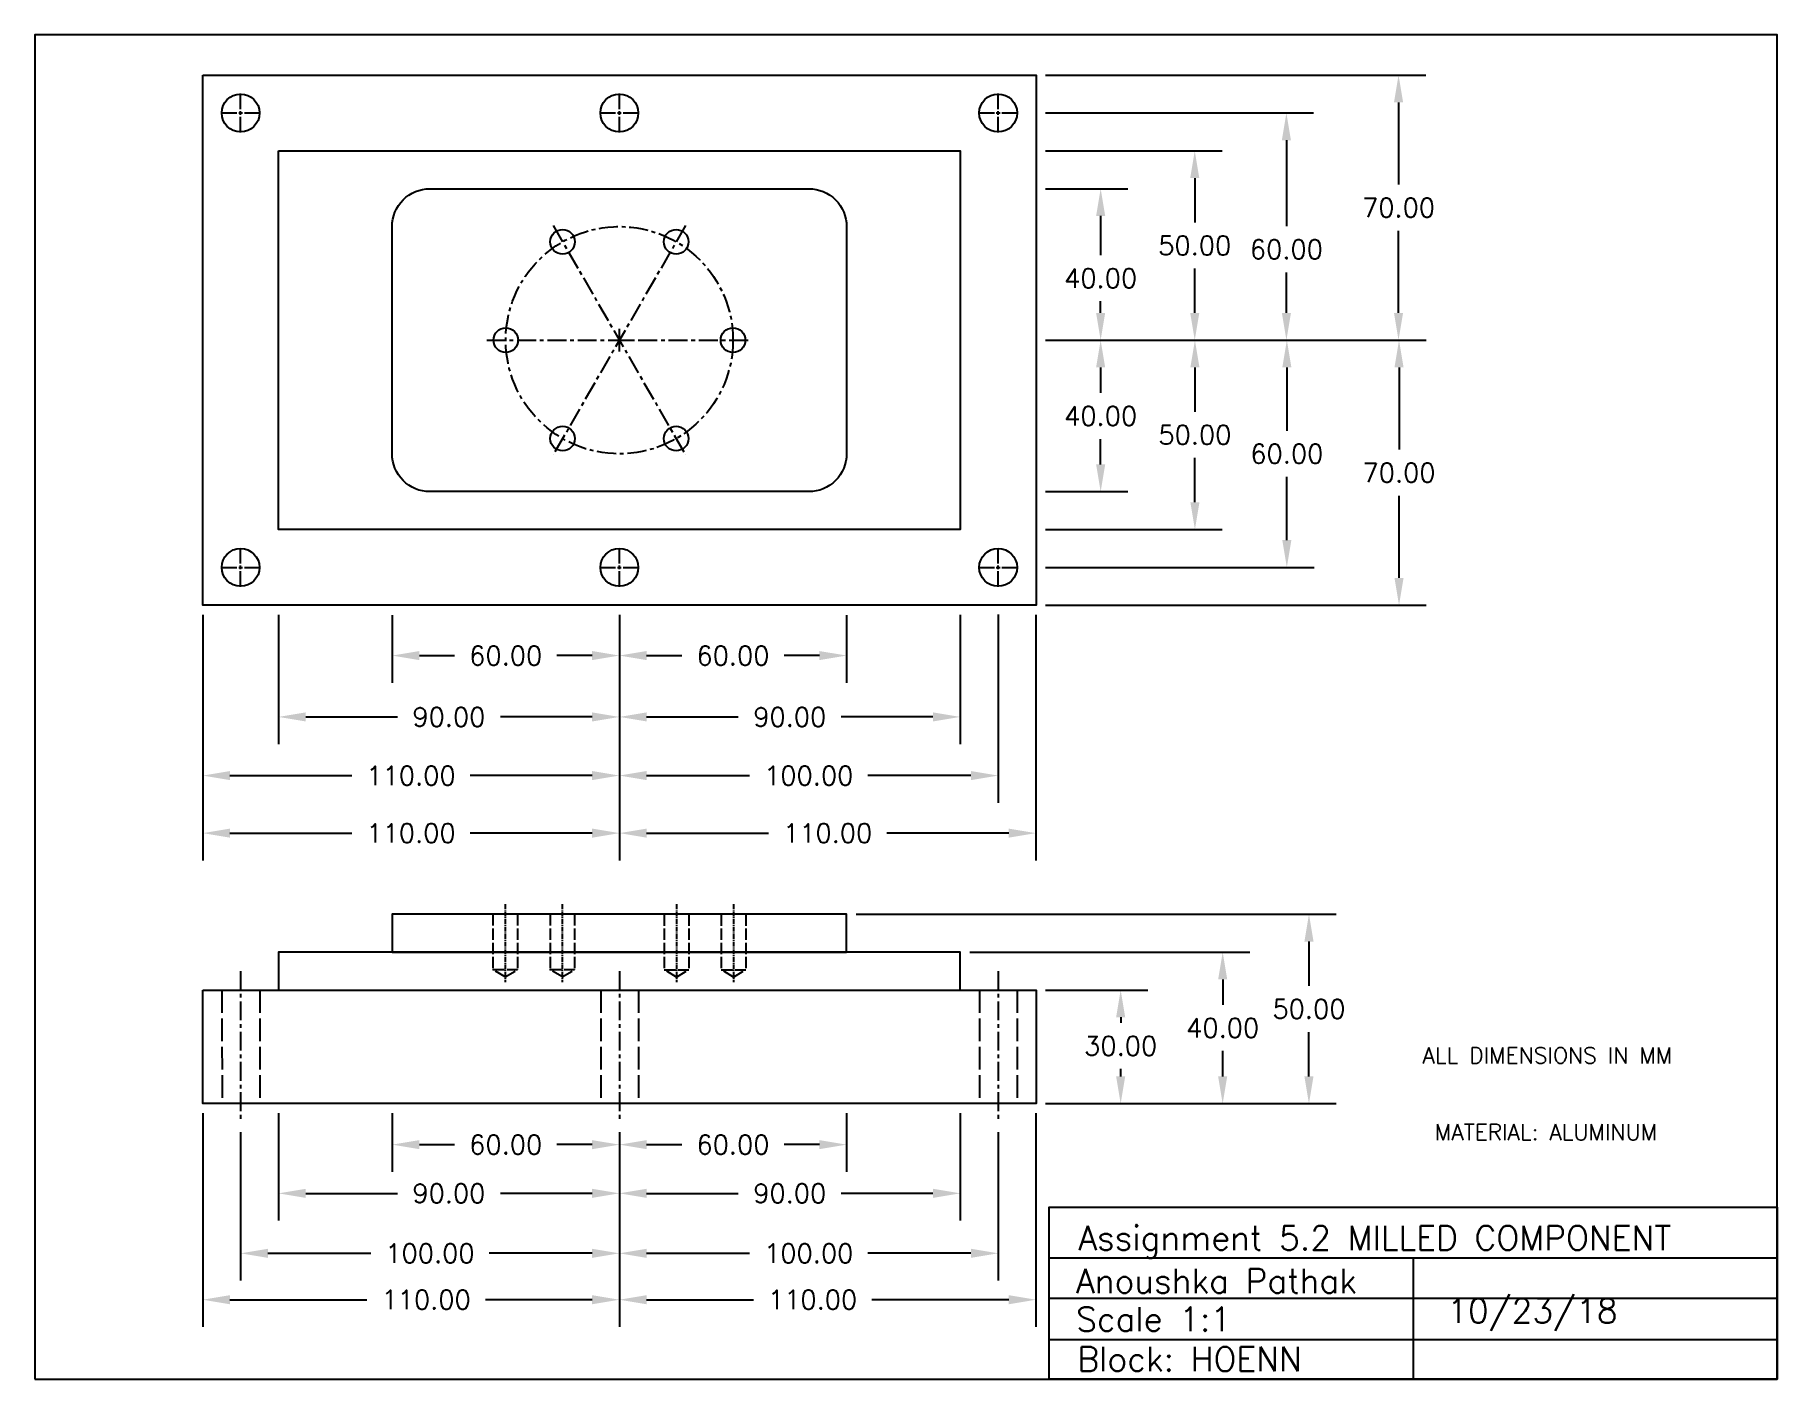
# Model space of a CAD drawing. Header units: millimetres. Extents: x -110 to 350, y -183 to 172.
import ezdxf

# ---------------------------------------------------------------- set-up
doc = ezdxf.new("R2010")
doc.units = ezdxf.units.MM
doc.header["$MEASUREMENT"] = 0
for name, pattern in [('ACAD_ISO02W100', [15, 12, -3]), ('CENTER', [2, 1.25, -0.25, 0.25, -0.25]), ('CENTER2', [1.125, 0.75, -0.125, 0.125, -0.125]), ('CENTERX2', [4, 2.5, -0.5, 0.5, -0.5])]:
    doc.linetypes.add(name, pattern=pattern)
doc.styles.add('MyStyle', font='romans.shx')
doc.styles.get("Standard").update_dxf_attribs({"font": 'romans.shx'})
doc.dimstyles.new('MyStyle', dxfattribs={"dimscale": 40, "dimtxt": 0.125, "dimasz": 0.18, "dimexe": 0.18, "dimexo": 0.0625, "dimgap": 0.09, "dimtad": 0, "dimtih": 1, "dimtoh": 1, "dimzin": 0, "dimdsep": 46, "dimtxsty": 'Standard', "dimcen": 0.09, "dimadec": 0, "dimazin": 0, "dimtfac": 1, "dimtofl": 0, "dimtmove": 0, "dimatfit": 3, "dimfxl": 1, "dimtolj": 1, "dimtzin": 0, "dimarcsym": 0})

# ---------------------------------------------------------------- blocks, each defined once
blk = doc.blocks.new('*U15')
blk.add_circle((0, 0), 3.25)
blk = doc.blocks.new('*U16')
at = {"color": 0, "linetype": 'ByBlock', "lineweight": -2, "transparency": 16777216}
for p, rotation in [((95, 95.98), 120), ((125, 95.98), 59.99999999999999), ((80, 70), 180), ((95, 44.02), 239.9999999999999), ((125, 44.02), 299.9999999999999)]:
    blk.add_blockref('*U15', p, dxfattribs=dict(at, rotation=rotation))
blk.add_blockref('*U15', (140, 70), dxfattribs=at)
blk = doc.blocks.new('*U17')
at = {"color": 0, "linetype": 'Continuous', "transparency": 16777216}
for p, q in [((-3, 0), (3, 0)), ((0, -3), (0, 3))]:
    blk.add_line(p, q, dxfattribs=at)
blk = doc.blocks.new('*U37')
at = {"color": 0, "transparency": 16777216}
for p, q in [((0, 1), (0, 5.12)), ((-5.12, 0), (-1, 0)), ((1, 0), (5.12, 0)), ((0, -5.12), (0, -1))]:
    blk.add_line(p, q, dxfattribs=at)
at = {"color": 0, "linetype": 'Continuous', "transparency": 16777216}
for p, q in [((-0.5, 0), (0.5, 0)), ((0, -0.5), (0, 0.5))]:
    blk.add_line(p, q, dxfattribs=at)
blk = doc.blocks.new('*U38')
at = {"color": 0, "transparency": 16777216}
for p, q in [((0, 1), (0, 5.12)), ((-5.12, 0), (-1, 0)), ((1, 0), (5.12, 0)), ((0, -5.12), (0, -1))]:
    blk.add_line(p, q, dxfattribs=at)
at = {"color": 0, "linetype": 'Continuous', "transparency": 16777216}
for p, q in [((-0.5, 0), (0.5, 0)), ((0, -0.5), (0, 0.5))]:
    blk.add_line(p, q, dxfattribs=at)
blk = doc.blocks.new('*U39')
at = {"color": 0, "transparency": 16777216}
for p, q in [((0, 1), (0, 5.12)), ((-5.12, 0), (-1, 0)), ((1, 0), (5.12, 0)), ((0, -5.12), (0, -1))]:
    blk.add_line(p, q, dxfattribs=at)
at = {"color": 0, "linetype": 'Continuous', "transparency": 16777216}
for p, q in [((-0.5, 0), (0.5, 0)), ((0, -0.5), (0, 0.5))]:
    blk.add_line(p, q, dxfattribs=at)
blk = doc.blocks.new('*U40')
at = {"color": 0, "transparency": 16777216}
for p, q in [((0, 1), (0, 5.12)), ((-5.12, 0), (-1, 0)), ((1, 0), (5.12, 0)), ((0, -5.12), (0, -1))]:
    blk.add_line(p, q, dxfattribs=at)
at = {"color": 0, "linetype": 'Continuous', "transparency": 16777216}
for p, q in [((-0.5, 0), (0.5, 0)), ((0, -0.5), (0, 0.5))]:
    blk.add_line(p, q, dxfattribs=at)
blk = doc.blocks.new('*U41')
at = {"color": 0, "transparency": 16777216}
for p, q in [((0, 1), (0, 5.12)), ((-5.12, 0), (-1, 0)), ((1, 0), (5.12, 0)), ((0, -5.12), (0, -1))]:
    blk.add_line(p, q, dxfattribs=at)
at = {"color": 0, "linetype": 'Continuous', "transparency": 16777216}
for p, q in [((-0.5, 0), (0.5, 0)), ((0, -0.5), (0, 0.5))]:
    blk.add_line(p, q, dxfattribs=at)
blk = doc.blocks.new('*U42')
at = {"color": 0, "transparency": 16777216}
for p, q in [((0, 1), (0, 5.12)), ((-5.12, 0), (-1, 0)), ((1, 0), (5.12, 0)), ((0, -5.12), (0, -1))]:
    blk.add_line(p, q, dxfattribs=at)
at = {"color": 0, "linetype": 'Continuous', "transparency": 16777216}
for p, q in [((-0.5, 0), (0.5, 0)), ((0, -0.5), (0, 0.5))]:
    blk.add_line(p, q, dxfattribs=at)
blk = doc.blocks.new('*D45')
at = {"color": 0, "lineweight": -2, "transparency": 16777216}
for p, q in [((156.82, -79.86), (183.88, -79.86)), ((176.68, -87.06), (176.68, -88.51)), ((176.68, -102.66), (176.68, -100.71)), ((156.82, -109.86), (183.88, -109.86))]:
    blk.add_line(p, q, dxfattribs=at)
at = {"color": 0, "transparency": 16777216}
for points in [[(175.48, -87.06), (177.88, -87.06), (176.68, -79.86)], [(175.48, -102.66), (177.88, -102.66), (176.68, -109.86)]]:
    blk.add_solid(points, dxfattribs=at)
at = {"layer": 'Defpoints', "color": 0, "transparency": 16777216}
for p in [(154.32, -79.86), (176.68, -79.86), (154.32, -109.86)]:
    blk.add_point(p, dxfattribs=at)
at = {"color": 0, "transparency": 16777216, "insert": (176.68, -94.61), "char_height": 5, "attachment_point": 5}
blk.add_mtext('\\A1;30.00', dxfattribs=at)
blk = doc.blocks.new('*D46')
at = {"color": 0, "lineweight": -2, "transparency": 16777216}
for p, q in [((136.82, -69.86), (210.81, -69.86)), ((203.61, -77.06), (203.61, -83.76)), ((203.61, -102.66), (203.61, -95.96)), ((156.82, -109.86), (210.81, -109.86))]:
    blk.add_line(p, q, dxfattribs=at)
at = {"color": 0, "transparency": 16777216}
for points in [[(202.41, -77.06), (204.81, -77.06), (203.61, -69.86)], [(202.41, -102.66), (204.81, -102.66), (203.61, -109.86)]]:
    blk.add_solid(points, dxfattribs=at)
at = {"layer": 'Defpoints', "color": 0, "transparency": 16777216}
for p in [(134.32, -69.86), (203.61, -69.86), (154.32, -109.86)]:
    blk.add_point(p, dxfattribs=at)
at = {"color": 0, "transparency": 16777216, "insert": (203.61, -89.86), "char_height": 5, "attachment_point": 5}
blk.add_mtext('\\A1;40.00', dxfattribs=at)
blk = doc.blocks.new('*D47')
at = {"color": 0, "lineweight": -2, "transparency": 16777216}
for p, q in [((106.82, -59.86), (233.59, -59.86)), ((226.39, -67.06), (226.39, -78.76)), ((226.39, -102.66), (226.39, -90.96)), ((156.82, -109.86), (233.59, -109.86))]:
    blk.add_line(p, q, dxfattribs=at)
at = {"color": 0, "transparency": 16777216}
for points in [[(225.19, -67.06), (227.59, -67.06), (226.39, -59.86)], [(225.19, -102.66), (227.59, -102.66), (226.39, -109.86)]]:
    blk.add_solid(points, dxfattribs=at)
at = {"layer": 'Defpoints', "color": 0, "transparency": 16777216}
for p in [(104.32, -59.86), (226.39, -59.86), (154.32, -109.86)]:
    blk.add_point(p, dxfattribs=at)
at = {"color": 0, "transparency": 16777216, "insert": (226.39, -84.86), "char_height": 5, "attachment_point": 5}
blk.add_mtext('\\A1;50.00', dxfattribs=at)
blk = doc.blocks.new('*D58')
at = {"color": 0, "lineweight": -2, "transparency": 16777216}
for p, q in [((156.82, 91.75), (178.59, 91.75)), ((171.39, 84.55), (171.39, 77.85)), ((171.39, 58.95), (171.39, 65.65)), ((156.82, 51.75), (178.59, 51.75))]:
    blk.add_line(p, q, dxfattribs=at)
at = {"color": 0, "transparency": 16777216}
for points in [[(170.19, 84.55), (172.59, 84.55), (171.39, 91.75)], [(170.19, 58.95), (172.59, 58.95), (171.39, 51.75)]]:
    blk.add_solid(points, dxfattribs=at)
at = {"layer": 'Defpoints', "color": 0, "transparency": 16777216}
for p in [(154.32, 91.75), (154.32, 51.75), (171.39, 51.75)]:
    blk.add_point(p, dxfattribs=at)
at = {"color": 0, "transparency": 16777216, "insert": (171.39, 71.75), "char_height": 5, "attachment_point": 5}
blk.add_mtext('\\A1;40.00', dxfattribs=at)
blk = doc.blocks.new('*D59')
at = {"color": 0, "lineweight": -2, "transparency": 16777216}
for p, q in [((156.82, 91.75), (203.48, 91.75)), ((196.28, 84.55), (196.28, 72.85)), ((196.28, 48.95), (196.28, 60.65)), ((156.82, 41.75), (203.48, 41.75))]:
    blk.add_line(p, q, dxfattribs=at)
at = {"color": 0, "transparency": 16777216}
for points in [[(195.08, 84.55), (197.48, 84.55), (196.28, 91.75)], [(195.08, 48.95), (197.48, 48.95), (196.28, 41.75)]]:
    blk.add_solid(points, dxfattribs=at)
at = {"layer": 'Defpoints', "color": 0, "transparency": 16777216}
for p in [(154.32, 91.75), (154.32, 41.75), (196.28, 41.75)]:
    blk.add_point(p, dxfattribs=at)
at = {"color": 0, "transparency": 16777216, "insert": (196.28, 66.75), "char_height": 5, "attachment_point": 5}
blk.add_mtext('\\A1;50.00', dxfattribs=at)
blk = doc.blocks.new('*D60')
at = {"color": 0, "lineweight": -2, "transparency": 16777216}
for p, q in [((156.82, 91.75), (227.75, 91.75)), ((220.55, 84.55), (220.55, 67.85)), ((220.55, 38.95), (220.55, 55.65)), ((156.82, 31.75), (227.75, 31.75))]:
    blk.add_line(p, q, dxfattribs=at)
at = {"color": 0, "transparency": 16777216}
for points in [[(219.35, 84.55), (221.75, 84.55), (220.55, 91.75)], [(219.35, 38.95), (221.75, 38.95), (220.55, 31.75)]]:
    blk.add_solid(points, dxfattribs=at)
at = {"layer": 'Defpoints', "color": 0, "transparency": 16777216}
for p in [(154.32, 91.75), (154.32, 31.75), (220.55, 31.75)]:
    blk.add_point(p, dxfattribs=at)
at = {"color": 0, "transparency": 16777216, "insert": (220.55, 61.75), "char_height": 5, "attachment_point": 5}
blk.add_mtext('\\A1;60.00', dxfattribs=at)
blk = doc.blocks.new('*D61')
at = {"color": 0, "lineweight": -2, "transparency": 16777216}
for p, q in [((156.82, 91.75), (257.37, 91.75)), ((250.17, 84.55), (250.17, 62.85)), ((250.17, 28.95), (250.17, 50.65)), ((156.82, 21.75), (257.37, 21.75))]:
    blk.add_line(p, q, dxfattribs=at)
at = {"color": 0, "transparency": 16777216}
for points in [[(248.97, 84.55), (251.37, 84.55), (250.17, 91.75)], [(248.97, 28.95), (251.37, 28.95), (250.17, 21.75)]]:
    blk.add_solid(points, dxfattribs=at)
at = {"layer": 'Defpoints', "color": 0, "transparency": 16777216}
for p in [(154.32, 91.75), (154.32, 21.75), (250.17, 21.75)]:
    blk.add_point(p, dxfattribs=at)
at = {"color": 0, "transparency": 16777216, "insert": (250.17, 56.75), "char_height": 5, "attachment_point": 5}
blk.add_mtext('\\A1;70.00', dxfattribs=at)
blk = doc.blocks.new('*D62')
at = {"color": 0, "lineweight": -2, "transparency": 16777216}
for p, q in [((156.82, 131.75), (178.59, 131.75)), ((171.39, 124.55), (171.39, 114.21)), ((171.39, 98.95), (171.39, 102.01)), ((156.82, 91.75), (178.59, 91.75))]:
    blk.add_line(p, q, dxfattribs=at)
at = {"color": 0, "transparency": 16777216}
for points in [[(170.19, 124.55), (172.59, 124.55), (171.39, 131.75)], [(170.19, 98.95), (172.59, 98.95), (171.39, 91.75)]]:
    blk.add_solid(points, dxfattribs=at)
at = {"layer": 'Defpoints', "color": 0, "transparency": 16777216}
for p in [(154.32, 131.75), (171.39, 131.75), (154.32, 91.75)]:
    blk.add_point(p, dxfattribs=at)
at = {"color": 0, "transparency": 16777216, "insert": (171.39, 108.11), "char_height": 5, "attachment_point": 5}
blk.add_mtext('\\A1;40.00', dxfattribs=at)
blk = doc.blocks.new('*D63')
at = {"color": 0, "lineweight": -2, "transparency": 16777216}
for p, q in [((156.82, 141.75), (203.43, 141.75)), ((196.23, 134.55), (196.23, 122.85)), ((196.23, 98.95), (196.23, 110.65)), ((156.82, 91.75), (203.43, 91.75))]:
    blk.add_line(p, q, dxfattribs=at)
at = {"color": 0, "transparency": 16777216}
for points in [[(195.03, 134.55), (197.43, 134.55), (196.23, 141.75)], [(195.03, 98.95), (197.43, 98.95), (196.23, 91.75)]]:
    blk.add_solid(points, dxfattribs=at)
at = {"layer": 'Defpoints', "color": 0, "transparency": 16777216}
for p in [(154.32, 141.75), (196.23, 141.75), (154.32, 91.75)]:
    blk.add_point(p, dxfattribs=at)
at = {"color": 0, "transparency": 16777216, "insert": (196.23, 116.75), "char_height": 5, "attachment_point": 5}
blk.add_mtext('\\A1;50.00', dxfattribs=at)
blk = doc.blocks.new('*D64')
at = {"color": 0, "lineweight": -2, "transparency": 16777216}
for p, q in [((156.82, 151.75), (227.63, 151.75)), ((220.43, 144.55), (220.43, 121.83)), ((220.43, 98.95), (220.43, 109.63)), ((156.82, 91.75), (227.63, 91.75))]:
    blk.add_line(p, q, dxfattribs=at)
at = {"color": 0, "transparency": 16777216}
for points in [[(219.23, 144.55), (221.63, 144.55), (220.43, 151.75)], [(219.23, 98.95), (221.63, 98.95), (220.43, 91.75)]]:
    blk.add_solid(points, dxfattribs=at)
at = {"layer": 'Defpoints', "color": 0, "transparency": 16777216}
for p in [(154.32, 151.75), (220.43, 151.75), (154.32, 91.75)]:
    blk.add_point(p, dxfattribs=at)
at = {"color": 0, "transparency": 16777216, "insert": (220.43, 115.73), "char_height": 5, "attachment_point": 5}
blk.add_mtext('\\A1;60.00', dxfattribs=at)
blk = doc.blocks.new('*D65')
at = {"color": 0, "lineweight": -2, "transparency": 16777216}
for p, q in [((156.82, 161.75), (257.24, 161.75)), ((250.04, 154.55), (250.04, 132.85)), ((250.04, 98.95), (250.04, 120.65)), ((156.82, 91.75), (257.24, 91.75))]:
    blk.add_line(p, q, dxfattribs=at)
at = {"color": 0, "transparency": 16777216}
for points in [[(248.84, 154.55), (251.24, 154.55), (250.04, 161.75)], [(248.84, 98.95), (251.24, 98.95), (250.04, 91.75)]]:
    blk.add_solid(points, dxfattribs=at)
at = {"layer": 'Defpoints', "color": 0, "transparency": 16777216}
for p in [(154.32, 161.75), (250.04, 161.75), (154.32, 91.75)]:
    blk.add_point(p, dxfattribs=at)
at = {"color": 0, "transparency": 16777216, "insert": (250.04, 126.75), "char_height": 5, "attachment_point": 5}
blk.add_mtext('\\A1;70.00', dxfattribs=at)
blk = doc.blocks.new('*D69')
at = {"color": 0, "lineweight": -2, "transparency": 16777216}
for p, q in [((-15.68, 19.17), (-15.68, 1.26)), ((44.32, 19.25), (44.32, 1.26)), ((-8.48, 8.46), (0.84, 8.46)), ((37.12, 8.46), (27.81, 8.46))]:
    blk.add_line(p, q, dxfattribs=at)
at = {"color": 0, "transparency": 16777216}
for points in [[(-8.48, 9.66), (-8.48, 7.26), (-15.68, 8.46)], [(37.12, 9.66), (37.12, 7.26), (44.32, 8.46)]]:
    blk.add_solid(points, dxfattribs=at)
at = {"layer": 'Defpoints', "color": 0, "transparency": 16777216}
for p in [(-15.68, 21.67), (44.32, 21.75), (-15.68, 8.46)]:
    blk.add_point(p, dxfattribs=at)
at = {"color": 0, "transparency": 16777216, "insert": (14.32, 8.46), "char_height": 5, "attachment_point": 5}
blk.add_mtext('\\A1;60.00', dxfattribs=at)
blk = doc.blocks.new('*D70')
at = {"color": 0, "lineweight": -2, "transparency": 16777216}
for p, q in [((-65.68, 19.25), (-65.68, -30.43)), ((44.32, 19.25), (44.32, -30.43)), ((-58.48, -23.23), (-26.3, -23.23)), ((37.12, -23.23), (4.95, -23.23))]:
    blk.add_line(p, q, dxfattribs=at)
at = {"color": 0, "transparency": 16777216}
for points in [[(-58.48, -22.03), (-58.48, -24.43), (-65.68, -23.23)], [(37.12, -22.03), (37.12, -24.43), (44.32, -23.23)]]:
    blk.add_solid(points, dxfattribs=at)
at = {"layer": 'Defpoints', "color": 0, "transparency": 16777216}
for p in [(-65.68, 21.75), (44.32, 21.75), (-65.68, -23.23)]:
    blk.add_point(p, dxfattribs=at)
at = {"color": 0, "transparency": 16777216, "insert": (-10.68, -23.23), "char_height": 5, "attachment_point": 5}
blk.add_mtext('\\A1;110.00', dxfattribs=at)
blk = doc.blocks.new('*D71')
at = {"color": 0, "lineweight": -2, "transparency": 16777216}
for p, q in [((-65.68, 19.25), (-65.68, -45.63)), ((44.32, 19.25), (44.32, -45.63)), ((-58.48, -38.43), (-26.3, -38.43)), ((37.12, -38.43), (4.95, -38.43))]:
    blk.add_line(p, q, dxfattribs=at)
at = {"color": 0, "transparency": 16777216}
for points in [[(-58.48, -37.23), (-58.48, -39.63), (-65.68, -38.43)], [(37.12, -37.23), (37.12, -39.63), (44.32, -38.43)]]:
    blk.add_solid(points, dxfattribs=at)
at = {"layer": 'Defpoints', "color": 0, "transparency": 16777216}
for p in [(-65.68, 21.75), (44.32, 21.75), (-65.68, -38.43)]:
    blk.add_point(p, dxfattribs=at)
at = {"color": 0, "transparency": 16777216, "insert": (-10.68, -38.43), "char_height": 5, "attachment_point": 5}
blk.add_mtext('\\A1;110.00', dxfattribs=at)
blk = doc.blocks.new('*D72')
at = {"color": 0, "lineweight": -2, "transparency": 16777216}
for p, q in [((-45.68, 19.19), (-45.68, -14.94)), ((44.32, 19.25), (44.32, -14.94)), ((-38.48, -7.74), (-14.28, -7.74)), ((37.12, -7.74), (12.92, -7.74))]:
    blk.add_line(p, q, dxfattribs=at)
at = {"color": 0, "transparency": 16777216}
for points in [[(-38.48, -6.54), (-38.48, -8.94), (-45.68, -7.74)], [(37.12, -6.54), (37.12, -8.94), (44.32, -7.74)]]:
    blk.add_solid(points, dxfattribs=at)
at = {"layer": 'Defpoints', "color": 0, "transparency": 16777216}
for p in [(-45.68, 21.69), (44.32, 21.75), (-45.68, -7.74)]:
    blk.add_point(p, dxfattribs=at)
at = {"color": 0, "transparency": 16777216, "insert": (-0.68, -7.74), "char_height": 5, "attachment_point": 5}
blk.add_mtext('\\A1;90.00', dxfattribs=at)
blk = doc.blocks.new('*D73')
at = {"color": 0, "lineweight": -2, "transparency": 16777216}
for p, q in [((44.32, 19.25), (44.32, 1.26)), ((104.32, 19.17), (104.32, 1.26)), ((51.52, 8.46), (60.84, 8.46)), ((97.12, 8.46), (87.81, 8.46))]:
    blk.add_line(p, q, dxfattribs=at)
at = {"color": 0, "transparency": 16777216}
for points in [[(51.52, 9.66), (51.52, 7.26), (44.32, 8.46)], [(97.12, 9.66), (97.12, 7.26), (104.32, 8.46)]]:
    blk.add_solid(points, dxfattribs=at)
at = {"layer": 'Defpoints', "color": 0, "transparency": 16777216}
for p in [(44.32, 21.75), (104.32, 21.67), (104.32, 8.46)]:
    blk.add_point(p, dxfattribs=at)
at = {"color": 0, "transparency": 16777216, "insert": (74.32, 8.46), "char_height": 5, "attachment_point": 5}
blk.add_mtext('\\A1;60.00', dxfattribs=at)
blk = doc.blocks.new('*D74')
at = {"color": 0, "lineweight": -2, "transparency": 16777216}
for p, q in [((44.32, 19.25), (44.32, -30.43)), ((144.32, 19.33), (144.32, -30.43)), ((51.52, -23.23), (78.7, -23.23)), ((137.12, -23.23), (109.95, -23.23))]:
    blk.add_line(p, q, dxfattribs=at)
at = {"color": 0, "transparency": 16777216}
for points in [[(51.52, -22.03), (51.52, -24.43), (44.32, -23.23)], [(137.12, -22.03), (137.12, -24.43), (144.32, -23.23)]]:
    blk.add_solid(points, dxfattribs=at)
at = {"layer": 'Defpoints', "color": 0, "transparency": 16777216}
for p in [(44.32, 21.75), (144.32, 21.83), (144.32, -23.23)]:
    blk.add_point(p, dxfattribs=at)
at = {"color": 0, "transparency": 16777216, "insert": (94.32, -23.23), "char_height": 5, "attachment_point": 5}
blk.add_mtext('\\A1;100.00', dxfattribs=at)
blk = doc.blocks.new('*D75')
at = {"color": 0, "lineweight": -2, "transparency": 16777216}
for p, q in [((44.32, 19.25), (44.32, -45.63)), ((154.32, 19.25), (154.32, -45.63)), ((51.52, -38.43), (83.7, -38.43)), ((147.12, -38.43), (114.95, -38.43))]:
    blk.add_line(p, q, dxfattribs=at)
at = {"color": 0, "transparency": 16777216}
for points in [[(51.52, -37.23), (51.52, -39.63), (44.32, -38.43)], [(147.12, -37.23), (147.12, -39.63), (154.32, -38.43)]]:
    blk.add_solid(points, dxfattribs=at)
at = {"layer": 'Defpoints', "color": 0, "transparency": 16777216}
for p in [(44.32, 21.75), (154.32, 21.75), (154.32, -38.43)]:
    blk.add_point(p, dxfattribs=at)
at = {"color": 0, "transparency": 16777216, "insert": (99.32, -38.43), "char_height": 5, "attachment_point": 5}
blk.add_mtext('\\A1;110.00', dxfattribs=at)
blk = doc.blocks.new('*D76')
at = {"color": 0, "lineweight": -2, "transparency": 16777216}
for p, q in [((44.32, 19.25), (44.32, -14.94)), ((134.32, 19.19), (134.32, -14.94)), ((51.52, -7.74), (75.72, -7.74)), ((127.12, -7.74), (102.92, -7.74))]:
    blk.add_line(p, q, dxfattribs=at)
at = {"color": 0, "transparency": 16777216}
for points in [[(51.52, -6.54), (51.52, -8.94), (44.32, -7.74)], [(127.12, -6.54), (127.12, -8.94), (134.32, -7.74)]]:
    blk.add_solid(points, dxfattribs=at)
at = {"layer": 'Defpoints', "color": 0, "transparency": 16777216}
for p in [(44.32, 21.75), (134.32, 21.69), (134.32, -7.74)]:
    blk.add_point(p, dxfattribs=at)
at = {"color": 0, "transparency": 16777216, "insert": (89.32, -7.74), "char_height": 5, "attachment_point": 5}
blk.add_mtext('\\A1;90.00', dxfattribs=at)
blk = doc.blocks.new('*D78')
at = {"color": 0, "lineweight": -2, "transparency": 16777216}
for p, q in [((-15.68, -112.37), (-15.68, -127.89)), ((44.32, -117.36), (44.32, -127.89)), ((-8.48, -120.69), (0.84, -120.69)), ((37.12, -120.69), (27.81, -120.69))]:
    blk.add_line(p, q, dxfattribs=at)
at = {"color": 0, "transparency": 16777216}
for points in [[(-8.48, -119.49), (-8.48, -121.89), (-15.68, -120.69)], [(37.12, -119.49), (37.12, -121.89), (44.32, -120.69)]]:
    blk.add_solid(points, dxfattribs=at)
at = {"layer": 'Defpoints', "color": 0, "transparency": 16777216}
for p in [(-15.68, -109.87), (44.32, -114.86), (-15.68, -120.69)]:
    blk.add_point(p, dxfattribs=at)
at = {"color": 0, "transparency": 16777216, "insert": (14.32, -120.69), "char_height": 5, "attachment_point": 5}
blk.add_mtext('\\A1;60.00', dxfattribs=at)
blk = doc.blocks.new('*D79')
at = {"color": 0, "lineweight": -2, "transparency": 16777216}
for p, q in [((-45.68, -112.37), (-45.68, -140.75)), ((44.32, -117.36), (44.32, -140.75)), ((-38.48, -133.55), (-14.28, -133.55)), ((37.12, -133.55), (12.92, -133.55))]:
    blk.add_line(p, q, dxfattribs=at)
at = {"color": 0, "transparency": 16777216}
for points in [[(-38.48, -132.35), (-38.48, -134.75), (-45.68, -133.55)], [(37.12, -132.35), (37.12, -134.75), (44.32, -133.55)]]:
    blk.add_solid(points, dxfattribs=at)
at = {"layer": 'Defpoints', "color": 0, "transparency": 16777216}
for p in [(-45.68, -109.87), (44.32, -114.86), (-45.68, -133.55)]:
    blk.add_point(p, dxfattribs=at)
at = {"color": 0, "transparency": 16777216, "insert": (-0.68, -133.55), "char_height": 5, "attachment_point": 5}
blk.add_mtext('\\A1;90.00', dxfattribs=at)
blk = doc.blocks.new('*D80')
at = {"color": 0, "lineweight": -2, "transparency": 16777216}
for p, q in [((-55.68, -117.36), (-55.68, -156.59)), ((44.32, -117.36), (44.32, -156.59)), ((-48.48, -149.39), (-21.3, -149.39)), ((37.12, -149.39), (9.95, -149.39))]:
    blk.add_line(p, q, dxfattribs=at)
at = {"color": 0, "transparency": 16777216}
for points in [[(-48.48, -148.19), (-48.48, -150.59), (-55.68, -149.39)], [(37.12, -148.19), (37.12, -150.59), (44.32, -149.39)]]:
    blk.add_solid(points, dxfattribs=at)
at = {"layer": 'Defpoints', "color": 0, "transparency": 16777216}
for p in [(-55.68, -114.86), (44.32, -114.86), (-55.68, -149.39)]:
    blk.add_point(p, dxfattribs=at)
at = {"color": 0, "transparency": 16777216, "insert": (-5.68, -149.39), "char_height": 5, "attachment_point": 5}
blk.add_mtext('\\A1;100.00', dxfattribs=at)
blk = doc.blocks.new('*D81')
at = {"color": 0, "lineweight": -2, "transparency": 16777216}
for p, q in [((-65.68, -112.36), (-65.68, -168.84)), ((44.32, -117.36), (44.32, -168.84)), ((-58.48, -161.64), (-22.31, -161.64)), ((37.12, -161.64), (8.94, -161.64))]:
    blk.add_line(p, q, dxfattribs=at)
at = {"color": 0, "transparency": 16777216}
for points in [[(-58.48, -160.44), (-58.48, -162.84), (-65.68, -161.64)], [(37.12, -160.44), (37.12, -162.84), (44.32, -161.64)]]:
    blk.add_solid(points, dxfattribs=at)
at = {"layer": 'Defpoints', "color": 0, "transparency": 16777216}
for p in [(-65.68, -109.86), (44.32, -114.86), (-65.68, -161.64)]:
    blk.add_point(p, dxfattribs=at)
at = {"color": 0, "transparency": 16777216, "insert": (-6.69, -161.64), "char_height": 5, "attachment_point": 5}
blk.add_mtext('\\A1;110.00', dxfattribs=at)
blk = doc.blocks.new('*D82')
at = {"color": 0, "lineweight": -2, "transparency": 16777216}
for p, q in [((104.32, -112.37), (104.32, -127.89)), ((44.32, -117.36), (44.32, -127.89)), ((51.52, -120.69), (60.84, -120.69)), ((97.12, -120.69), (87.81, -120.69))]:
    blk.add_line(p, q, dxfattribs=at)
at = {"color": 0, "transparency": 16777216}
for points in [[(51.52, -119.49), (51.52, -121.89), (44.32, -120.69)], [(97.12, -119.49), (97.12, -121.89), (104.32, -120.69)]]:
    blk.add_solid(points, dxfattribs=at)
at = {"layer": 'Defpoints', "color": 0, "transparency": 16777216}
for p in [(104.32, -109.87), (44.32, -114.86), (104.32, -120.69)]:
    blk.add_point(p, dxfattribs=at)
at = {"color": 0, "transparency": 16777216, "insert": (74.32, -120.69), "char_height": 5, "attachment_point": 5}
blk.add_mtext('\\A1;60.00', dxfattribs=at)
blk = doc.blocks.new('*D83')
at = {"color": 0, "lineweight": -2, "transparency": 16777216}
for p, q in [((134.32, -112.37), (134.32, -140.75)), ((44.32, -117.36), (44.32, -140.75)), ((51.52, -133.55), (75.72, -133.55)), ((127.12, -133.55), (102.92, -133.55))]:
    blk.add_line(p, q, dxfattribs=at)
at = {"color": 0, "transparency": 16777216}
for points in [[(51.52, -132.35), (51.52, -134.75), (44.32, -133.55)], [(127.12, -132.35), (127.12, -134.75), (134.32, -133.55)]]:
    blk.add_solid(points, dxfattribs=at)
at = {"layer": 'Defpoints', "color": 0, "transparency": 16777216}
for p in [(134.32, -109.87), (44.32, -114.86), (134.32, -133.55)]:
    blk.add_point(p, dxfattribs=at)
at = {"color": 0, "transparency": 16777216, "insert": (89.32, -133.55), "char_height": 5, "attachment_point": 5}
blk.add_mtext('\\A1;90.00', dxfattribs=at)
blk = doc.blocks.new('*D84')
at = {"color": 0, "lineweight": -2, "transparency": 16777216}
for p, q in [((44.32, -117.36), (44.32, -156.59)), ((144.32, -117.36), (144.32, -156.59)), ((51.52, -149.39), (78.7, -149.39)), ((137.12, -149.39), (109.95, -149.39))]:
    blk.add_line(p, q, dxfattribs=at)
at = {"color": 0, "transparency": 16777216}
for points in [[(51.52, -148.19), (51.52, -150.59), (44.32, -149.39)], [(137.12, -148.19), (137.12, -150.59), (144.32, -149.39)]]:
    blk.add_solid(points, dxfattribs=at)
at = {"layer": 'Defpoints', "color": 0, "transparency": 16777216}
for p in [(44.32, -114.86), (144.32, -114.86), (144.32, -149.39)]:
    blk.add_point(p, dxfattribs=at)
at = {"color": 0, "transparency": 16777216, "insert": (94.32, -149.39), "char_height": 5, "attachment_point": 5}
blk.add_mtext('\\A1;100.00', dxfattribs=at)
blk = doc.blocks.new('*D85')
at = {"color": 0, "lineweight": -2, "transparency": 16777216}
for p, q in [((154.32, -112.36), (154.32, -168.84)), ((44.32, -117.36), (44.32, -168.84)), ((51.52, -161.64), (79.71, -161.64)), ((147.12, -161.64), (110.96, -161.64))]:
    blk.add_line(p, q, dxfattribs=at)
at = {"color": 0, "transparency": 16777216}
for points in [[(51.52, -160.44), (51.52, -162.84), (44.32, -161.64)], [(147.12, -160.44), (147.12, -162.84), (154.32, -161.64)]]:
    blk.add_solid(points, dxfattribs=at)
at = {"layer": 'Defpoints', "color": 0, "transparency": 16777216}
for p in [(154.32, -109.86), (44.32, -114.86), (154.32, -161.64)]:
    blk.add_point(p, dxfattribs=at)
at = {"color": 0, "transparency": 16777216, "insert": (95.33, -161.64), "char_height": 5, "attachment_point": 5}
blk.add_mtext('\\A1;110.00', dxfattribs=at)

msp = doc.modelspace()

# ---------------------------------------------------------------- linework, layer by layer
at = {"linetype": 'CENTERX2', "ltscale": 2}
for p, q in [((26.824, 122.057), (61.824, 61.435)), ((61.824, 122.057), (26.824, 61.435)), ((9.324, 91.746), (79.324, 91.746)), ((-55.676, -74.86), (-55.676, -114.86)), ((44.324, -74.86), (44.324, -114.86)), ((144.324, -74.86), (144.324, -114.86))]:
    msp.add_line(p, q, dxfattribs=at)
at = {"linetype": 'CENTER'}
for p, q in [((14.204, -57.153), (14.204, -77.794)), ((29.264, -57.153), (29.264, -77.794)), ((59.384, -57.153), (59.384, -77.794)), ((74.444, -57.153), (74.444, -77.794))]:
    msp.add_line(p, q, dxfattribs=at)
at = {"linetype": 'ACAD_ISO02W100', "ltscale": 0.25}
for p, q in [((10.954, -59.86), (10.954, -74.487)), ((17.454, -59.86), (17.454, -74.487)), ((26.014, -59.86), (26.014, -74.487)), ((32.514, -59.86), (32.514, -74.487)), ((56.134, -59.867), (56.134, -74.494)), ((62.634, -59.867), (62.634, -74.494)), ((71.194, -59.874), (71.194, -74.502)), ((77.694, -59.874), (77.694, -74.502)), ((14.216, -76.419), (10.947, -74.483)), ((10.947, -74.483), (17.461, -74.483)), ((14.192, -76.419), (17.461, -74.483)), ((29.276, -76.419), (26.007, -74.483)), ((26.007, -74.483), (32.521, -74.483)), ((29.252, -76.419), (32.521, -74.483)), ((59.396, -76.426), (56.127, -74.49)), ((56.127, -74.49), (62.641, -74.49)), ((59.372, -76.426), (62.641, -74.49)), ((74.456, -76.434), (71.187, -74.497)), ((71.187, -74.497), (77.701, -74.497)), ((74.432, -76.434), (77.701, -74.497))]:
    msp.add_line(p, q, dxfattribs=at)
at = {"linetype": 'ACAD_ISO02W100', "ltscale": 0.5}
for p, q in [((-60.611, -79.86), (-60.575, -109.861)), ((-50.633, -79.86), (-50.609, -109.722)), ((39.389, -79.86), (39.425, -109.861)), ((49.367, -79.86), (49.391, -109.722)), ((139.389, -79.86), (139.425, -109.861)), ((149.367, -79.86), (149.391, -109.722))]:
    msp.add_line(p, q, dxfattribs=at)
for p, q in [((349.811, -150.656), (157.823, -150.656)), ((253.911, -150.656), (253.911, -182.62)), ((349.811, -161.352), (157.823, -161.352)), ((349.811, -172.22), (157.823, -172.22))]:
    msp.add_line(p, q)
for points in [[(-110, -182.62), (350, -182.62), (350, 172.38), (-110, 172.38)], [(-65.676, 161.746), (154.324, 161.746), (154.324, 21.746), (-65.676, 21.746)], [(-45.676, 141.746), (134.324, 141.746), (134.324, 41.746), (-45.676, 41.746)], [(-15.676, -69.86), (104.324, -69.86), (104.324, -59.86), (-15.676, -59.86)], [(-45.676, -79.86), (134.324, -79.86), (134.324, -69.86), (-45.676, -69.86)], [(-65.676, -79.86), (154.324, -79.86), (154.324, -109.86), (-65.676, -109.86)]]:
    msp.add_lwpolyline(points, close=True)
msp.add_lwpolyline([(-5.676, 131.746), (94.324, 131.746, -0.4142136), (104.324, 121.746), (104.324, 61.746, -0.4142136), (94.324, 51.746), (-5.676, 51.746, -0.4142136), (-15.676, 61.746), (-15.676, 121.746, -0.4142136)], format="xyb", close=True)
at = {"ltscale": 2}
msp.add_lwpolyline([(350, -182.62), (157.823, -182.62), (157.823, -137.245), (350, -137.245)], close=True, dxfattribs=at)
for centre in [(-55.676, 151.746), (44.324, 151.746), (144.324, 151.746), (-55.676, 31.746), (44.324, 31.746), (144.324, 31.746)]:
    msp.add_circle(centre, 5)
at = {"linetype": 'CENTERX2', "ltscale": 2}
msp.add_circle((44.324, 91.746), 30, dxfattribs=at)

# ---------------------------------------------------------------- block references
for name, p in [('*U37', (-55.676, 151.746)), ('*U38', (44.324, 151.746)), ('*U39', (144.324, 151.746)), ('*U16', (-65.676, 21.746)), ('*U42', (-55.676, 31.746)), ('*U41', (44.324, 31.746)), ('*U40', (144.324, 31.746))]:
    msp.add_blockref(name, p)
at = {"linetype": 'CENTER2'}
msp.add_blockref('*U17', (44.324, 91.746), dxfattribs=at)

# ---------------------------------------------------------------- texts
at = {"attachment_point": 1, "style": 'MyStyle'}
for s, width, insert, char_height in [('ALL DIMENSIONS IN MM', 155.95255, (256.397, -94.995), 4.22648), ('\\A1;MATERIAL: ALUMINUM ', 182.00501, (259.641, -115.266), 4.22648), ('Assignment 5.2 MILLED COMPONENT', 187.51428, (165.501, -142.115), 6.40591), ('\\pxt8;Anoushka Pathak', 107.51078, (164.909, -153.471), 6.40591), ('10/23/18', 2.24557, (262.864, -161.352), 6.4059), ('Scale 1:1', 57.95724, (164.934, -163.567), 6.4059), ('Block: HOENN', 76.74224, (165.236, -174.119), 6.40591)]:
    msp.add_mtext_dynamic_manual_height_columns(s, width=width, gutter_width=1, heights=[0], dxfattribs=dict(at, insert=insert, char_height=char_height))

# ---------------------------------------------------------------- dimensions: what is measured, and where the dimension line sits
for base, p1, p2, angle, picture, middle in [((250.041, 161.746), (154.324, 91.746), (154.324, 161.746), 90, '*D65', (250.041, 126.746)), ((220.429, 151.746), (154.324, 91.746), (154.324, 151.746), 90, '*D64', (220.429, 115.727)), ((196.23, 141.746), (154.324, 91.746), (154.324, 141.746), 90, '*D63', (196.23, 116.746)), ((171.391, 131.746), (154.324, 91.746), (154.324, 131.746), 90, '*D62', (171.391, 108.112)), ((171.386, 51.746), (154.324, 91.746), (154.324, 51.746), 90, '*D58', (171.386, 71.746)), ((196.281, 41.746), (154.324, 91.746), (154.324, 41.746), 90, '*D59', (196.281, 66.746)), ((220.545, 31.746), (154.324, 91.746), (154.324, 31.746), 90, '*D60', (220.545, 61.746)), ((250.167, 21.746), (154.324, 91.746), (154.324, 21.746), 90, '*D61', (250.167, 56.746)), ((104.324, 8.458), (44.324, 21.746), (104.324, 21.666), 180, '*D73', (74.324, 8.458)), ((134.324, -7.741), (44.324, 21.746), (134.324, 21.688), 180, '*D76', (89.324, -7.741)), ((226.393, -59.86), (154.324, -109.86), (104.324, -59.86), 90, '*D47', (226.393, -84.86)), ((203.606, -69.86), (154.324, -109.86), (134.324, -69.86), 90, '*D46', (203.606, -89.86)), ((176.677, -79.86), (154.324, -109.86), (154.324, -79.86), 90, '*D45', (176.677, -94.607)), ((154.324, -161.644), (44.324, -114.86), (154.324, -109.86), 180, '*D85', (95.335, -161.644)), ((104.324, -120.694), (44.324, -114.86), (104.324, -109.869), 180, '*D82', (74.324, -120.694)), ((134.324, -133.547), (44.324, -114.86), (134.324, -109.869), 180, '*D83', (89.324, -133.547)), ((144.324, -149.389), (44.324, -114.86), (144.324, -114.86), 180, '*D84', (94.324, -149.389))]:
    dim = msp.add_linear_dim(base=base, p1=p1, p2=p2, angle=angle, dimstyle='MyStyle')
    dim.commit()
    dim.dimension.update_dxf_attribs({"geometry": picture, "text_midpoint": middle, "dimtype": 160})
for base, picture, middle in [((-65.676, -23.233), '*D70', (-10.676, -23.233)), ((-65.676, -38.433), '*D71', (-10.676, -38.433))]:
    dim = msp.add_linear_dim(base=base, p1=(44.324, 21.746), p2=(-65.676, 21.746), dimstyle='MyStyle')
    dim.commit()
    dim.dimension.update_dxf_attribs({"geometry": picture, "text_midpoint": middle})
for base, p1, p2, picture, middle in [((-45.676, -7.741), (44.324, 21.746), (-45.676, 21.688), '*D72', (-0.676, -7.741)), ((-15.676, 8.458), (44.324, 21.746), (-15.676, 21.666), '*D69', (14.324, 8.458)), ((-65.676, -161.644), (44.324, -114.86), (-65.676, -109.86), '*D81', (-6.687, -161.644)), ((-45.676, -133.547), (44.324, -114.86), (-45.676, -109.869), '*D79', (-0.676, -133.547)), ((-15.676, -120.694), (44.324, -114.86), (-15.676, -109.869), '*D78', (14.324, -120.694)), ((-55.676, -149.389), (44.324, -114.86), (-55.676, -114.86), '*D80', (-5.676, -149.389))]:
    dim = msp.add_linear_dim(base=base, p1=p1, p2=p2, dimstyle='MyStyle')
    dim.commit()
    dim.dimension.update_dxf_attribs({"geometry": picture, "text_midpoint": middle, "dimtype": 160})
for base, p2, picture, middle in [((144.324, -23.233), (144.324, 21.833), '*D74', (94.324, -23.233)), ((154.324, -38.433), (154.324, 21.746), '*D75', (99.324, -38.433))]:
    dim = msp.add_linear_dim(base=base, p1=(44.324, 21.746), p2=p2, angle=180, dimstyle='MyStyle')
    dim.commit()
    dim.dimension.update_dxf_attribs({"geometry": picture, "text_midpoint": middle})

doc.saveas('drawing.dxf')
